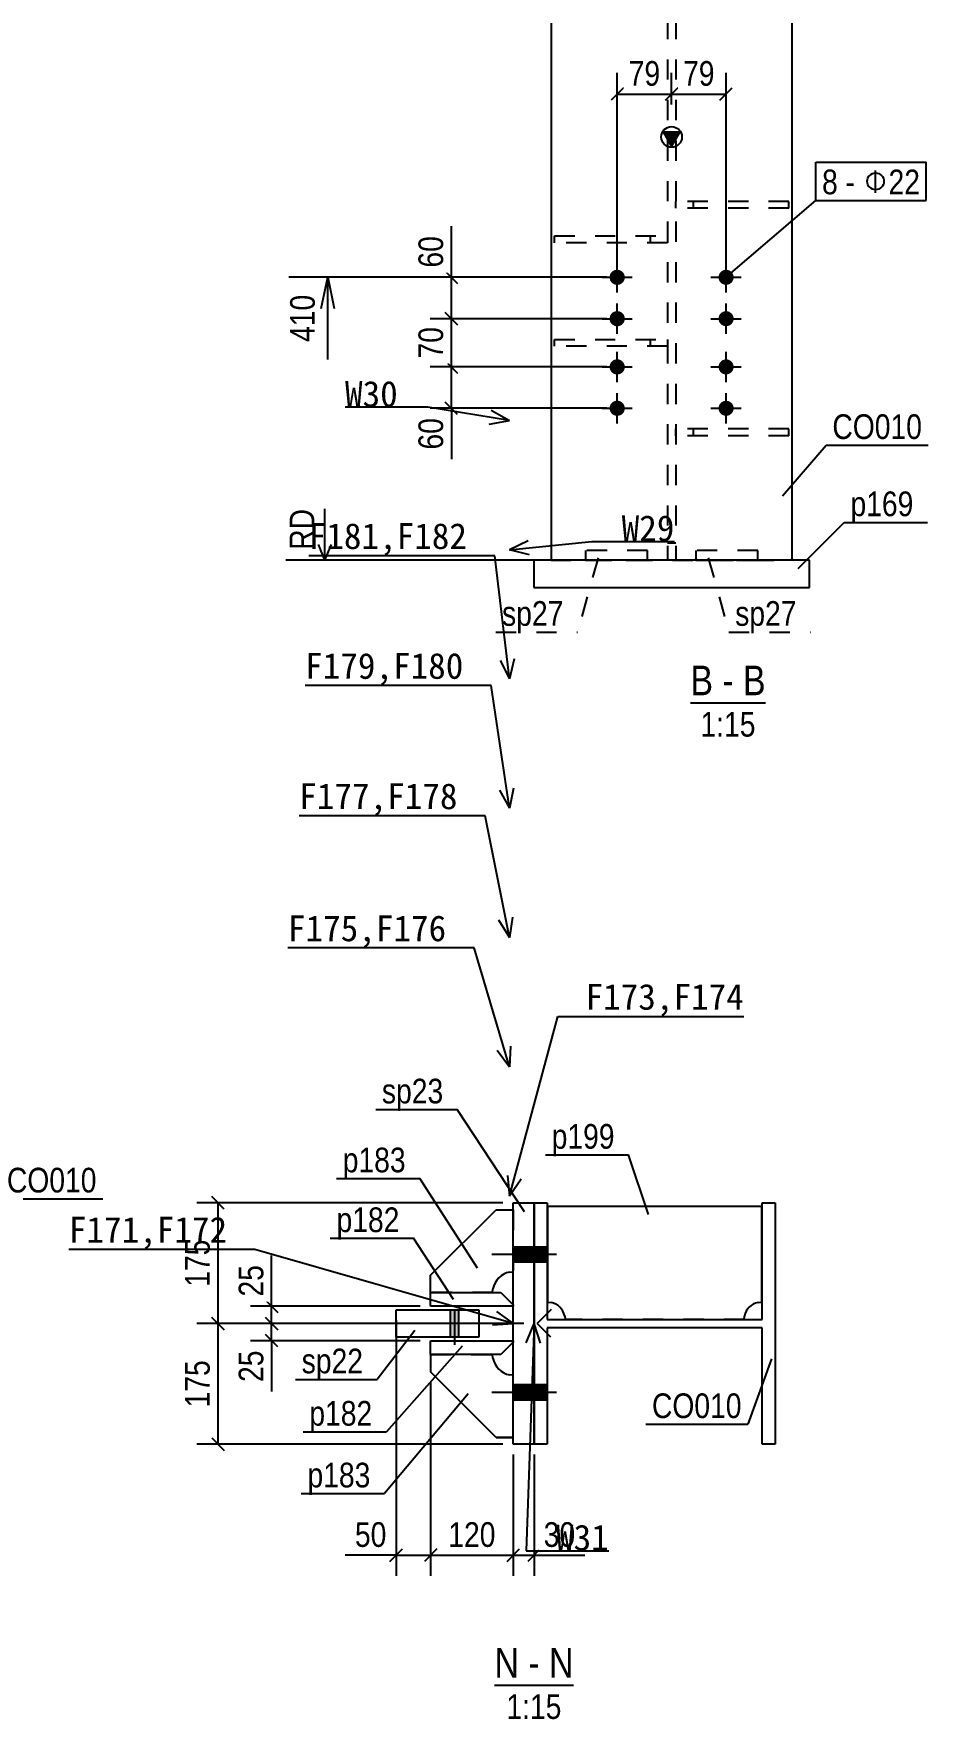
# Model space of a CAD drawing. Header units: millimetres. Extents: x -256 to 585, y -266 to 464.
# Drawn here: x 109 to 195.5, y -110.1 to 52.9 of the extents above; entities that cross this region are included whole.
import ezdxf

# ---------------------------------------------------------------- set-up
doc = ezdxf.new("R2010")
doc.units = ezdxf.units.MM
doc.linetypes.add('DXK_LINE_DOT2', pattern=[3.9198, 1.9599, -1.9599])
doc.layers.add('WELD_LABELS', color=5, linetype='Continuous')
doc.styles.add('Arial Narrow', font='ARIALN.TTF', dxfattribs={"height": 0.2})

# ---------------------------------------------------------------- blocks, each defined once
blk = doc.blocks.new('Unknown-252070812-13 - 5506')
at = {"color": 6, "linetype": 'Continuous'}
blk.add_line((172.51, -11.82), (179.78, -11.82), dxfattribs=at)
at = {"color": 0, "linetype": 'Continuous'}
for points in [[(174.7, -11.07), (174.7, -8.07), (172.51, -8.07), (172.51, -11.07)], [(176.69, -11.07), (176.69, -8.07), (175.6, -8.07), (175.6, -11.07)], [(179.78, -11.07), (179.78, -8.07), (177.59, -8.07), (177.59, -11.07)], [(178.81, -15.07), (178.81, -12.57), (173.48, -12.57), (173.48, -15.07)]]:
    blk.add_wipeout(points, dxfattribs=at)
at = {"color": 6, "linetype": 'Continuous', "style": 'Arial Narrow'}
for s, height, p in [('B', 2.86, (172.51, -11.07)), ('B', 2.86, (177.59, -11.07)), ('-', 2.86, (175.6, -11.07)), ('1:15', 2.386, (173.48, -15.07))]:
    blk.add_text(s, height=height, dxfattribs=at).set_placement(p)
blk = doc.blocks.new('Unknown-252070812-24 - 10436')
at = {"color": 6, "linetype": 'Continuous'}
blk.add_line((153.56, -106.78), (161.2, -106.78), dxfattribs=at)
at = {"color": 0, "linetype": 'Continuous'}
for points in [[(155.93, -106.03), (155.93, -103.03), (153.56, -103.03), (153.56, -106.03)], [(157.93, -106.03), (157.93, -103.03), (156.83, -103.03), (156.83, -106.03)], [(161.2, -106.03), (161.2, -103.03), (158.83, -103.03), (158.83, -106.03)], [(160.04, -110.03), (160.04, -107.53), (154.71, -107.53), (154.71, -110.03)]]:
    blk.add_wipeout(points, dxfattribs=at)
at = {"color": 6, "linetype": 'Continuous', "style": 'Arial Narrow'}
for s, height, p in [('N', 2.86, (153.56, -106.03)), ('N', 2.86, (158.83, -106.03)), ('-', 2.86, (156.83, -106.03)), ('1:15', 2.386, (154.71, -110.03))]:
    blk.add_text(s, height=height, dxfattribs=at).set_placement(p)
blk = doc.blocks.new('Part-252070812-5602 - 5506')
at = {"color": 2, "linetype": 'Continuous'}
for p, q in [((157.36, 2), (157.36, -0.67)), ((184.03, 2), (157.36, 2)), ((184.03, -0.67), (184.03, 2)), ((157.36, -0.67), (184.03, -0.67))]:
    blk.add_line(p, q, dxfattribs=at)
blk = doc.blocks.new('Part-252070812-5712 - 5506')
at = {"color": 7, "linetype": 'DXK_LINE_DOT2'}
for p, q in [((182.03, 14.67), (171.09, 14.67)), ((171.09, 14), (171.09, 14.67)), ((172.76, 14.67), (172.76, 14)), ((182.03, 14), (182.03, 14.67)), ((182.03, 14), (171.09, 14)), ((182.03, 14), (182.03, 14))]:
    blk.add_line(p, q, dxfattribs=at)
blk = doc.blocks.new('Part-252070812-5537 - 5506')
at = {"linetype": 'Continuous'}
blk.add_hatch(color=2, dxfattribs=at).paths.add_polyline_path([(170.69, 42), (169.89, 43.4), (171.49, 43.4)])
at = {"color": 2, "linetype": 'Continuous'}
for p, q in [((159.03, 70), (159.03, 2)), ((182.36, 2), (182.36, 70)), ((170.69, 42), (169.89, 43.4)), ((169.89, 43.4), (171.49, 43.4)), ((171.49, 43.4), (170.69, 42))]:
    blk.add_line(p, q, dxfattribs=at)
at = {"color": 7, "linetype": 'DXK_LINE_DOT2'}
for p, q in [((170.29, 70), (170.29, 2)), ((171.09, 70), (171.09, 2)), ((170.29, 3.67), (171.09, 3.67)), ((159.03, 2), (182.36, 2))]:
    blk.add_line(p, q, dxfattribs=at)
at = {"color": 2, "linetype": 'Continuous'}
blk.add_circle((170.69, 42.9), 1, dxfattribs=at)
blk = doc.blocks.new('Part-252070812-5697 - 5506')
at = {"color": 7, "linetype": 'DXK_LINE_DOT2'}
for p, q in [((159.36, 23.33), (159.36, 23.33)), ((159.36, 22.67), (159.36, 23.33)), ((159.36, 23.33), (170.29, 23.33)), ((168.63, 23.33), (168.63, 22.67)), ((170.29, 23.33), (170.29, 22.67)), ((170.29, 22.67), (159.36, 22.67))]:
    blk.add_line(p, q, dxfattribs=at)
blk = doc.blocks.new('Part-252070812-5687 - 5506')
at = {"color": 7, "linetype": 'DXK_LINE_DOT2'}
for p, q in [((159.36, 33.33), (159.36, 33.33)), ((159.36, 32.67), (159.36, 33.33)), ((159.36, 33.33), (170.29, 33.33)), ((170.29, 32.67), (159.36, 32.67)), ((168.63, 33.33), (168.63, 32.67)), ((170.29, 33.33), (170.29, 32.67))]:
    blk.add_line(p, q, dxfattribs=at)
blk = doc.blocks.new('Part-252070812-5707 - 5506')
at = {"color": 7, "linetype": 'DXK_LINE_DOT2'}
for p, q in [((182.03, 36.67), (171.09, 36.67)), ((171.09, 36), (171.09, 36.67)), ((182.03, 36), (171.09, 36)), ((172.76, 36.67), (172.76, 36)), ((182.03, 36), (182.03, 36.67)), ((182.03, 36), (182.03, 36))]:
    blk.add_line(p, q, dxfattribs=at)
blk = doc.blocks.new('Part-252070812-18304 - 5506')
at = {"color": 7, "linetype": 'DXK_LINE_DOT2'}
for p, q in [((173.03, 2.93), (173.03, 2)), ((179.03, 2.93), (173.03, 2.93)), ((173.03, 2), (179.03, 2)), ((179.03, 2), (179.03, 2.93))]:
    blk.add_line(p, q, dxfattribs=at)
blk = doc.blocks.new('Bolt-252070812-5747 - 5506')
at = {"linetype": 'Continuous'}
for points in [[(164.69, 29.33, -1), (166.16, 29.33, -1)], [(164.69, 25.33, -1), (166.16, 25.33, -1)], [(164.69, 20.67, -1), (166.16, 20.67, -1)], [(164.69, 16.67, -1), (166.16, 16.67, -1)]]:
    blk.add_hatch(color=3, dxfattribs=at).paths.add_polyline_path(points)
at = {"color": 3, "linetype": 'Continuous'}
for p, q in [((163.96, 29.33), (166.89, 29.33)), ((165.43, 27.87), (165.43, 30.8)), ((165.43, 23.87), (165.43, 26.8)), ((163.96, 25.33), (166.89, 25.33)), ((165.43, 19.2), (165.43, 22.13)), ((163.96, 20.67), (166.89, 20.67)), ((165.43, 15.2), (165.43, 18.13)), ((163.96, 16.67), (166.89, 16.67))]:
    blk.add_line(p, q, dxfattribs=at)
blk = doc.blocks.new('Bolt-252070812-5752 - 5506')
at = {"linetype": 'Continuous'}
for points in [[(175.23, 29.33, -1), (176.69, 29.33, -1)], [(175.23, 25.33, -1), (176.69, 25.33, -1)], [(175.23, 20.67, -1), (176.69, 20.67, -1)], [(175.23, 16.67, -1), (176.69, 16.67, -1)]]:
    blk.add_hatch(color=3, dxfattribs=at).paths.add_polyline_path(points)
at = {"color": 3, "linetype": 'Continuous'}
for p, q in [((174.49, 29.33), (177.43, 29.33)), ((175.96, 27.87), (175.96, 30.8)), ((175.96, 23.87), (175.96, 26.8)), ((174.49, 25.33), (177.43, 25.33)), ((175.96, 19.2), (175.96, 22.13)), ((174.49, 20.67), (177.43, 20.67)), ((175.96, 15.2), (175.96, 18.13)), ((174.49, 16.67), (177.43, 16.67))]:
    blk.add_line(p, q, dxfattribs=at)
blk = doc.blocks.new('Part-252070812-18302 - 5506')
at = {"color": 7, "linetype": 'DXK_LINE_DOT2'}
for p, q in [((162.36, 2.93), (162.36, 2)), ((168.36, 2.93), (162.36, 2.93)), ((162.36, 2), (168.36, 2)), ((168.36, 2), (168.36, 2.93))]:
    blk.add_line(p, q, dxfattribs=at)
blk = doc.blocks.new('Bolt-252070812-10628 - 10436')
at = {"linetype": 'Continuous'}
for points in [[(155.38, -64.41), (155.38, -65.87), (157.38, -65.87), (157.38, -64.41)], [(157.38, -64.41), (157.38, -65.87), (158.65, -65.87), (158.65, -64.41)], [(155.38, -77.74), (155.38, -79.21), (157.38, -79.21), (157.38, -77.74)], [(157.38, -77.74), (157.38, -79.21), (158.65, -79.21), (158.65, -77.74)]]:
    blk.add_hatch(color=3, dxfattribs=at).paths.add_polyline_path(points)
at = {"color": 3, "linetype": 'Continuous'}
for p, q in [((159.54, -65.14), (153.31, -65.14)), ((157.38, -64.41), (155.38, -64.41)), ((158.65, -64.41), (157.38, -64.41)), ((157.38, -65.87), (155.38, -65.87)), ((158.65, -65.87), (157.38, -65.87)), ((157.38, -77.74), (155.38, -77.74)), ((158.65, -77.74), (157.38, -77.74)), ((159.54, -78.47), (153.31, -78.47)), ((157.38, -79.21), (155.38, -79.21)), ((158.65, -79.21), (157.38, -79.21))]:
    blk.add_line(p, q, dxfattribs=at)
blk = doc.blocks.new('Part-252070812-10612 - 10436')
at = {"color": 2, "linetype": 'Continuous'}
for p, q in [((147.38, -67.14), (153.71, -60.81)), ((153.71, -60.81), (155.38, -60.81)), ((155.03, -66.84), (155.38, -66.81)), ((147.38, -68.81), (147.38, -67.14)), ((153.38, -68.81), (153.41, -68.46))]:
    blk.add_line(p, q, dxfattribs=at)
at = {"color": 7, "linetype": 'DXK_LINE_DOT2'}
for p, q in [((153.71, -60.81), (155.38, -60.81)), ((155.38, -60.81), (155.38, -66.81)), ((153.38, -68.81), (147.38, -68.81)), ((147.38, -68.81), (153.38, -68.81))]:
    blk.add_line(p, q, dxfattribs=at)
at = {"color": 2, "linetype": 'Continuous'}
blk.add_arc((155.38, -68.81), 2, 100, 170, dxfattribs=at)
blk = doc.blocks.new('Part-252070812-10512 - 10436')
at = {"color": 2, "linetype": 'Continuous'}
for p, q in [((158.71, -69.74), (158.71, -60.47)), ((158.71, -60.47), (179.38, -60.47)), ((179.38, -60.47), (179.38, -69.74)), ((158.71, -69.74), (159.04, -69.77)), ((179.05, -69.77), (179.38, -69.74)), ((160.35, -71.08), (160.38, -71.41)), ((177.71, -71.41), (177.74, -71.08))]:
    blk.add_line(p, q, dxfattribs=at)
at = {"color": 7, "linetype": 'DXK_LINE_DOT2'}
blk.add_line((177.71, -71.41), (160.38, -71.41), dxfattribs=at)
at = {"color": 2, "linetype": 'Continuous'}
for centre, start, end in [((158.71, -71.41), 11.2506, 78.75), ((179.38, -71.41), 101.2501, 168.7506)]:
    blk.add_arc(centre, 1.67, start, end, dxfattribs=at)
blk = doc.blocks.new('Part-252070812-10617 - 10436')
at = {"color": 2, "linetype": 'Continuous'}
for p, q in [((147.38, -74.81), (147.38, -76.47)), ((153.41, -75.15), (153.38, -74.81)), ((153.71, -82.81), (147.38, -76.47)), ((155.38, -76.81), (155.03, -76.78)), ((153.71, -82.81), (155.38, -82.81))]:
    blk.add_line(p, q, dxfattribs=at)
at = {"color": 7, "linetype": 'DXK_LINE_DOT2'}
for p, q in [((147.38, -74.81), (153.38, -74.81)), ((153.38, -74.81), (147.38, -74.81)), ((155.38, -82.81), (155.38, -76.81)), ((155.38, -82.81), (153.71, -82.81))]:
    blk.add_line(p, q, dxfattribs=at)
at = {"color": 2, "linetype": 'Continuous'}
blk.add_arc((155.38, -74.81), 2, 190, 260, dxfattribs=at)
blk = doc.blocks.new('Bolt-252070812-10618 - 10436')
at = {"linetype": 'Continuous'}
blk.add_hatch(color=3, dxfattribs=at).paths.add_polyline_path([(150.11, -70.47), (149.31, -70.47), (149.31, -73.14), (150.11, -73.14)])
at = {"color": 3, "linetype": 'Continuous'}
for p, q in [((149.31, -73.14), (149.31, -70.47)), ((149.71, -73.86), (149.71, -70.47)), ((150.11, -73.14), (150.11, -70.47))]:
    blk.add_line(p, q, dxfattribs=at)
blk = doc.blocks.new('Part-252070812-10648 - 10436')
at = {"color": 2, "linetype": 'Continuous'}
for p, q in [((157.38, -83.47), (157.38, -60.14)), ((157.38, -60.14), (158.65, -60.14)), ((158.65, -60.14), (158.65, -71.41)), ((179.45, -71.41), (179.45, -60.14)), ((179.45, -60.14), (180.71, -60.14)), ((180.71, -60.14), (180.71, -83.47)), ((158.65, -71.41), (179.45, -71.41)), ((179.45, -72.21), (158.65, -72.21)), ((158.65, -72.21), (158.65, -83.47)), ((179.45, -83.47), (179.45, -72.21)), ((158.65, -83.47), (157.38, -83.47)), ((180.71, -83.47), (179.45, -83.47))]:
    blk.add_line(p, q, dxfattribs=at)
blk = doc.blocks.new('Part-252070812-10688 - 10436')
at = {"color": 2, "linetype": 'Continuous'}
for p, q in [((147.38, -74.81), (147.38, -73.47)), ((147.38, -73.47), (155.38, -73.47)), ((154.18, -74.81), (147.38, -74.81)), ((155.38, -73.61), (154.18, -74.81)), ((155.38, -73.47), (155.38, -73.61))]:
    blk.add_line(p, q, dxfattribs=at)
blk = doc.blocks.new('Part-252070812-10693 - 10436')
at = {"color": 2, "linetype": 'Continuous'}
for p, q in [((147.38, -70.14), (147.38, -68.81)), ((147.38, -68.81), (154.18, -68.81)), ((154.18, -68.81), (155.38, -70.01)), ((155.38, -70.01), (155.38, -70.14)), ((155.38, -70.14), (147.38, -70.14))]:
    blk.add_line(p, q, dxfattribs=at)
blk = doc.blocks.new('Part-252070812-10698 - 10436')
at = {"color": 2, "linetype": 'Continuous'}
for p, q in [((144.05, -73.14), (144.05, -70.47)), ((144.05, -70.47), (152.05, -70.47)), ((152.05, -70.47), (152.05, -73.14)), ((152.05, -73.14), (144.05, -73.14))]:
    blk.add_line(p, q, dxfattribs=at)
blk = doc.blocks.new('Part-252070812-10703 - 10436')
at = {"color": 2, "linetype": 'Continuous'}
for p, q in [((155.38, -83.47), (155.38, -60.14)), ((155.38, -60.14), (157.38, -60.14)), ((157.38, -60.14), (157.38, -83.47)), ((157.68, -71.81), (159.08, -70.41)), ((157.68, -71.81), (159.08, -70.41)), ((157.68, -71.81), (158.98, -73.11)), ((157.68, -71.81), (158.98, -73.11)), ((157.38, -83.47), (155.38, -83.47))]:
    blk.add_line(p, q, dxfattribs=at)
blk = doc.blocks.new('StraightDimension-252070812-48450 - 5506')
at = {"color": 7, "linetype": 'Continuous'}
for p, q in [((148.79, 21.27), (149.99, 20.07)), ((164.43, 20.67), (147.34, 20.67)), ((149.39, 16.67), (149.39, 20.67)), ((164.43, 16.67), (147.34, 16.67)), ((149.99, 16.07), (148.79, 17.27))]:
    blk.add_line(p, q, dxfattribs=at)
at = {"color": 0}
blk.add_wipeout([(149.09, 16.23), (145.59, 16.23), (145.59, 12.18), (149.09, 12.18)], dxfattribs=at)
at = {"color": 7, "linetype": 'Continuous'}
blk.add_line((149.39, 16.67), (149.39, 11.74), dxfattribs=at)
blk.add_line((149.39, 16.67), (149.39, 11.74), dxfattribs=at)
at = {"color": 4, "style": 'Arial Narrow'}
blk.add_text('60', height=2.386, rotation=90.0002, dxfattribs=at).set_placement((148.59, 12.68))
blk = doc.blocks.new('StraightDimension-252070812-48542 - 5506')
at = {"color": 7, "linetype": 'Continuous'}
for p, q in [((170.69, 46.03), (170.69, 49.1)), ((175.96, 30.33), (175.96, 49.1)), ((171.29, 47.65), (170.09, 46.45)), ((175.36, 46.45), (176.56, 47.65)), ((170.69, 47.05), (175.96, 47.05))]:
    blk.add_line(p, q, dxfattribs=at)
at = {"color": 0}
blk.add_wipeout([(175.35, 47.35), (175.35, 50.85), (171.3, 50.85), (171.3, 47.35)], dxfattribs=at)
at = {"color": 4, "style": 'Arial Narrow'}
blk.add_text('79', height=2.386, dxfattribs=at).set_placement((171.8, 47.85))
blk = doc.blocks.new('StraightDimension-252070812-48449 - 5506')
at = {"color": 7, "linetype": 'Continuous'}
for p, q in [((164.43, 25.33), (147.34, 25.33)), ((148.79, 25.93), (149.99, 24.73)), ((149.39, 20.67), (149.39, 25.33)), ((149.99, 20.07), (148.79, 21.27)), ((164.43, 20.67), (147.34, 20.67))]:
    blk.add_line(p, q, dxfattribs=at)
at = {"color": 0}
blk.add_wipeout([(149.09, 25.02), (145.59, 25.02), (145.59, 20.98), (149.09, 20.98)], dxfattribs=at)
at = {"color": 4, "style": 'Arial Narrow'}
blk.add_text('70', height=2.386, rotation=90.0002, dxfattribs=at).set_placement((148.59, 21.48))
blk = doc.blocks.new('StraightDimension-252070812-48448 - 5506')
at = {"color": 7, "linetype": 'Continuous'}
for p, q in [((164.43, 29.33), (147.34, 29.33)), ((148.79, 29.93), (149.99, 28.73)), ((149.39, 25.33), (149.39, 29.33)), ((164.43, 25.33), (147.34, 25.33)), ((149.99, 24.73), (148.79, 25.93))]:
    blk.add_line(p, q, dxfattribs=at)
at = {"color": 0}
blk.add_wipeout([(149.09, 33.82), (145.59, 33.82), (145.59, 29.77), (149.09, 29.77)], dxfattribs=at)
at = {"color": 7, "linetype": 'Continuous'}
blk.add_line((149.39, 29.33), (149.39, 34.26), dxfattribs=at)
blk.add_line((149.39, 29.33), (149.39, 34.26), dxfattribs=at)
at = {"color": 4, "style": 'Arial Narrow'}
blk.add_text('60', height=2.386, rotation=90.0002, dxfattribs=at).set_placement((148.59, 30.27))
blk = doc.blocks.new('StraightDimension-252070812-48367 - 5506')
at = {"color": 7, "linetype": 'Continuous'}
for p, q in [((164.43, 29.33), (133.68, 29.33)), ((136.8, 26.33), (137.43, 29.33)), ((137.43, 29.33), (138.05, 26.33)), ((137.43, 21.39), (137.43, 29.33))]:
    blk.add_line(p, q, dxfattribs=at)
at = {"color": 0, "linetype": 'Continuous'}
blk.add_wipeout([(136.63, 7.44), (133.13, 7.44), (133.13, 2.49), (136.63, 2.49)], dxfattribs=at)
at = {"color": 7, "linetype": 'Continuous'}
for p, q in [((137.13, 6.94), (137.13, 2)), ((136.5, 3.5), (137.13, 2)), ((137.75, 3.5), (137.13, 2)), ((158.03, 2), (133.38, 2))]:
    blk.add_line(p, q, dxfattribs=at)
at = {"color": 4, "linetype": 'Continuous', "style": 'Arial Narrow'}
blk.add_text('RD', height=2.386, rotation=90.0002, dxfattribs=at).set_placement((136.13, 2.99))
at = {"color": 0}
blk.add_wipeout([(136.68, 28.15), (133.18, 28.15), (133.18, 22.58), (136.68, 22.58)], dxfattribs=at)
at = {"color": 4, "style": 'Arial Narrow'}
blk.add_text('410', height=2.386, rotation=90.0002, dxfattribs=at).set_placement((136.18, 23.08))
blk = doc.blocks.new('StraightDimension-252070812-48543 - 5506')
at = {"color": 7, "linetype": 'Continuous'}
for p, q in [((165.43, 30.33), (165.43, 49.1)), ((170.69, 46.03), (170.69, 49.1)), ((166.03, 47.65), (164.83, 46.45)), ((170.09, 46.45), (171.29, 47.65)), ((165.43, 47.05), (170.69, 47.05))]:
    blk.add_line(p, q, dxfattribs=at)
at = {"color": 0}
blk.add_wipeout([(170.08, 47.35), (170.08, 50.85), (166.04, 50.85), (166.04, 47.35)], dxfattribs=at)
at = {"color": 4, "style": 'Arial Narrow'}
blk.add_text('79', height=2.386, dxfattribs=at).set_placement((166.54, 47.85))
blk = doc.blocks.new('StraightDimension-252070812-49974 - 10436')
at = {"color": 7, "linetype": 'Continuous'}
for p, q in [((154.38, -60.14), (124.77, -60.14)), ((127.42, -60.74), (126.22, -59.54)), ((126.82, -71.81), (126.82, -60.14)), ((126.22, -71.21), (127.42, -72.41)), ((143.05, -71.81), (124.77, -71.81))]:
    blk.add_line(p, q, dxfattribs=at)
at = {"color": 0}
blk.add_wipeout([(126.52, -63.19), (123.02, -63.19), (123.02, -68.76), (126.52, -68.76)], dxfattribs=at)
at = {"color": 4, "style": 'Arial Narrow'}
blk.add_text('175', height=2.386, rotation=90.0002, dxfattribs=at).set_placement((126.02, -68.26))
blk = doc.blocks.new('StraightDimension-252070812-49917 - 10436')
at = {"color": 7, "linetype": 'Continuous'}
for p, q in [((147.38, -77.47), (147.38, -96.2)), ((155.38, -84.47), (155.38, -96.2)), ((147.98, -93.6), (146.78, -94.8)), ((147.38, -94.2), (155.38, -94.2)), ((154.78, -94.8), (155.98, -93.6))]:
    blk.add_line(p, q, dxfattribs=at)
at = {"color": 0}
blk.add_wipeout([(154.16, -93.9), (154.16, -90.4), (148.59, -90.4), (148.59, -93.9)], dxfattribs=at)
at = {"color": 4, "style": 'Arial Narrow'}
blk.add_text('120', height=2.386, dxfattribs=at).set_placement((149.09, -93.4))
blk = doc.blocks.new('StraightDimension-252070812-49916 - 10436')
at = {"color": 7, "linetype": 'Continuous'}
for p, q in [((155.38, -84.47), (155.38, -96.2)), ((157.38, -84.47), (157.38, -96.2)), ((154.78, -94.8), (155.98, -93.6)), ((155.38, -94.2), (157.38, -94.2)), ((157.98, -93.6), (156.78, -94.8))]:
    blk.add_line(p, q, dxfattribs=at)
at = {"color": 0}
blk.add_wipeout([(161.86, -93.9), (161.86, -90.4), (157.82, -90.4), (157.82, -93.9)], dxfattribs=at)
at = {"color": 7, "linetype": 'Continuous'}
blk.add_line((157.38, -94.2), (162.3, -94.2), dxfattribs=at)
blk.add_line((157.38, -94.2), (162.3, -94.2), dxfattribs=at)
at = {"color": 4, "style": 'Arial Narrow'}
blk.add_text('30', height=2.386, dxfattribs=at).set_placement((158.32, -93.4))
blk = doc.blocks.new('StraightDimension-252070812-49918 - 10436')
at = {"color": 7, "linetype": 'Continuous'}
for p, q in [((144.05, -71.47), (144.05, -96.2)), ((147.38, -77.47), (147.38, -96.2)), ((143.45, -94.8), (144.65, -93.6)), ((144.05, -94.2), (147.38, -94.2)), ((147.98, -93.6), (146.78, -94.8))]:
    blk.add_line(p, q, dxfattribs=at)
at = {"color": 0}
blk.add_wipeout([(143.61, -93.9), (143.61, -90.4), (139.56, -90.4), (139.56, -93.9)], dxfattribs=at)
at = {"color": 7, "linetype": 'Continuous'}
blk.add_line((144.05, -94.2), (139.12, -94.2), dxfattribs=at)
blk.add_line((144.05, -94.2), (139.12, -94.2), dxfattribs=at)
at = {"color": 4, "style": 'Arial Narrow'}
blk.add_text('50', height=2.386, dxfattribs=at).set_placement((140.06, -93.4))
blk = doc.blocks.new('StraightDimension-252070812-49975 - 10436')
at = {"color": 7, "linetype": 'Continuous'}
for p, q in [((127.42, -72.41), (126.22, -71.21)), ((143.05, -71.81), (124.77, -71.81)), ((126.82, -83.47), (126.82, -71.81)), ((126.22, -82.87), (127.42, -84.07)), ((154.38, -83.47), (124.77, -83.47))]:
    blk.add_line(p, q, dxfattribs=at)
at = {"color": 0}
blk.add_wipeout([(126.52, -74.85), (123.02, -74.85), (123.02, -80.42), (126.52, -80.42)], dxfattribs=at)
at = {"color": 4, "style": 'Arial Narrow'}
blk.add_text('175', height=2.386, rotation=90.0002, dxfattribs=at).set_placement((126.02, -79.92))
blk = doc.blocks.new('StraightDimension-252070812-50048 - 10436')
at = {"color": 7, "linetype": 'Continuous'}
for p, q in [((131.4, -69.54), (132.6, -70.74)), ((146.38, -70.14), (129.95, -70.14)), ((132.6, -72.41), (131.4, -71.21)), ((132, -71.81), (132, -70.14)), ((156.38, -71.81), (129.95, -71.81))]:
    blk.add_line(p, q, dxfattribs=at)
at = {"color": 0}
blk.add_wipeout([(131.7, -65.65), (128.2, -65.65), (128.2, -69.7), (131.7, -69.7)], dxfattribs=at)
at = {"color": 7, "linetype": 'Continuous'}
blk.add_line((132, -70.14), (132, -65.22), dxfattribs=at)
blk.add_line((132, -70.14), (132, -65.22), dxfattribs=at)
at = {"color": 4, "style": 'Arial Narrow'}
blk.add_text('25', height=2.386, rotation=90.0002, dxfattribs=at).set_placement((131.2, -69.2))
blk = doc.blocks.new('StraightDimension-252070812-50049 - 10436')
at = {"color": 7, "linetype": 'Continuous'}
for p, q in [((131.4, -71.21), (132.6, -72.41)), ((156.38, -71.81), (129.95, -71.81)), ((132.6, -74.07), (131.4, -72.87)), ((132, -73.47), (132, -71.81)), ((146.38, -73.47), (129.95, -73.47))]:
    blk.add_line(p, q, dxfattribs=at)
at = {"color": 0}
blk.add_wipeout([(131.7, -73.91), (128.2, -73.91), (128.2, -77.96), (131.7, -77.96)], dxfattribs=at)
at = {"color": 7, "linetype": 'Continuous'}
blk.add_line((132, -73.47), (132, -78.39), dxfattribs=at)
blk.add_line((132, -73.47), (132, -78.39), dxfattribs=at)
at = {"color": 4, "style": 'Arial Narrow'}
blk.add_text('25', height=2.386, rotation=90.0002, dxfattribs=at).set_placement((131.2, -77.46))
blk = doc.blocks.new('Mark-252070812-18979 - 5506')
at = {"color": 7, "linetype": 'DXK_LINE_DOT2'}
blk.add_line((163.58, 2.21), (161.58, -4.96), dxfattribs=at)
at = {"color": 0}
blk.add_wipeout([(160.23, -4.36), (160.23, -1.86), (154.29, -1.86), (154.29, -4.36)], dxfattribs=at)
blk.add_wipeout([(160.23, -4.36), (160.23, -1.86), (154.29, -1.86), (154.29, -4.36)], dxfattribs=at)
at = {"color": 7, "linetype": 'DXK_LINE_DOT2'}
blk.add_line((153.69, -4.96), (161.58, -4.96), dxfattribs=at)
at = {"color": 3, "style": 'Arial Narrow'}
blk.add_text('sp27', height=2.386, dxfattribs=at).set_placement((154.29, -4.36))
blk = doc.blocks.new('Mark-252070812-5533 - 5506')
at = {"color": 0}
blk.add_wipeout([(194.92, 13.7), (194.92, 16.2), (186.24, 16.2), (186.24, 13.7)], dxfattribs=at)
blk.add_wipeout([(194.92, 13.7), (194.92, 16.2), (186.24, 16.2), (186.24, 13.7)], dxfattribs=at)
at = {"color": 7, "linetype": 'Continuous'}
for p, q in [((181.42, 8.22), (185.64, 13.1)), ((185.64, 13.1), (195.52, 13.1))]:
    blk.add_line(p, q, dxfattribs=at)
at = {"color": 3, "style": 'Arial Narrow'}
blk.add_text('CO010', height=2.386, dxfattribs=at).set_placement((186.24, 13.7))
blk = doc.blocks.new('Mark-252070812-5598 - 5506')
at = {"color": 0}
blk.add_wipeout([(194.08, 6.24), (194.08, 8.74), (187.99, 8.74), (187.99, 6.24)], dxfattribs=at)
blk.add_wipeout([(194.08, 6.24), (194.08, 8.74), (187.99, 8.74), (187.99, 6.24)], dxfattribs=at)
at = {"color": 7, "linetype": 'Continuous'}
for p, q in [((182.94, 1.18), (187.39, 5.64)), ((187.39, 5.64), (195.43, 5.64))]:
    blk.add_line(p, q, dxfattribs=at)
at = {"color": 3, "style": 'Arial Narrow'}
blk.add_text('p169', height=2.386, dxfattribs=at).set_placement((187.99, 6.24))
blk = doc.blocks.new('Mark-252070812-18982 - 5506')
at = {"color": 0}
blk.add_wipeout([(182.78, -4.36), (182.78, -1.86), (176.84, -1.86), (176.84, -4.36)], dxfattribs=at)
blk.add_wipeout([(182.78, -4.36), (182.78, -1.86), (176.84, -1.86), (176.84, -4.36)], dxfattribs=at)
at = {"color": 7, "linetype": 'DXK_LINE_DOT2'}
for p, q in [((174.24, 2.21), (176.24, -4.96)), ((176.24, -4.96), (184.13, -4.96))]:
    blk.add_line(p, q, dxfattribs=at)
at = {"color": 3, "style": 'Arial Narrow'}
blk.add_text('sp27', height=2.386, dxfattribs=at).set_placement((176.84, -4.36))
blk = doc.blocks.new('MarkSet-252070812-51120 - 5506')
at = {"color": 0}
blk.add_wipeout([(186.76, 37.36), (186.76, 39.86), (185.24, 39.86), (185.24, 37.36)], dxfattribs=at)
blk.add_wipeout([(186.76, 37.36), (186.76, 39.86), (185.24, 39.86), (185.24, 37.36)], dxfattribs=at)
at = {"color": 7, "linetype": 'Continuous'}
for p, q in [((184.64, 36.76), (184.64, 40.46)), ((175.96, 29.33), (184.64, 36.76))]:
    blk.add_line(p, q, dxfattribs=at)
at = {"color": 3, "style": 'Arial Narrow'}
blk.add_text('8', height=2.39, dxfattribs=at).set_placement((185.24, 37.36))
at = {"color": 0}
blk.add_wipeout([(188.42, 37.36), (188.42, 39.86), (187.51, 39.86), (187.51, 37.36)], dxfattribs=at)
blk.add_wipeout([(188.42, 37.36), (188.42, 39.86), (187.51, 39.86), (187.51, 37.36)], dxfattribs=at)
at = {"color": 3, "style": 'Arial Narrow'}
blk.add_text('-', height=2.39, dxfattribs=at).set_placement((187.51, 37.36))
at = {"color": 0}
blk.add_wipeout([(191.67, 37.36), (191.67, 39.86), (189.17, 39.86), (189.17, 37.36)], dxfattribs=at)
at = {"color": 3, "linetype": 'Continuous'}
blk.add_line((190.42, 37.49), (190.42, 39.67), dxfattribs=at)
at = {"color": 0}
blk.add_wipeout([(194.72, 37.36), (194.72, 39.86), (191.67, 39.86), (191.67, 37.36)], dxfattribs=at)
blk.add_wipeout([(194.72, 37.36), (194.72, 39.86), (191.67, 39.86), (191.67, 37.36)], dxfattribs=at)
at = {"color": 7, "linetype": 'Continuous'}
for p, q in [((184.64, 40.46), (195.32, 40.46)), ((195.32, 36.76), (195.32, 40.46)), ((184.64, 36.76), (195.32, 36.76))]:
    blk.add_line(p, q, dxfattribs=at)
at = {"color": 3, "linetype": 'Continuous'}
blk.add_circle((190.42, 38.61), 0.812, dxfattribs=at)
at = {"color": 3, "style": 'Arial Narrow'}
blk.add_text('22', height=2.386, dxfattribs=at).set_placement((191.67, 37.36))
blk = doc.blocks.new('Mark-252070812-49867 - 9869')
at = {"color": 0}
blk.add_wipeout([(115.08, -59.14), (115.08, -56.64), (106.4, -56.64), (106.4, -59.14)], dxfattribs=at)
blk.add_wipeout([(115.08, -59.14), (115.08, -56.64), (106.4, -56.64), (106.4, -59.14)], dxfattribs=at)
at = {"color": 7, "linetype": 'Continuous'}
for p, q in [((102.18, -65.79), (105.8, -59.74)), ((105.8, -59.74), (115.68, -59.74))]:
    blk.add_line(p, q, dxfattribs=at)
at = {"color": 3, "style": 'Arial Narrow'}
blk.add_text('CO010', height=2.386, dxfattribs=at).set_placement((106.4, -59.14))
blk = doc.blocks.new('Mark-252070812-10508 - 10436')
at = {"color": 7, "linetype": 'Continuous'}
blk.add_line((168.45, -61.26), (166.53, -55.51), dxfattribs=at)
at = {"color": 0}
blk.add_wipeout([(165.18, -54.91), (165.18, -52.41), (159.09, -52.41), (159.09, -54.91)], dxfattribs=at)
blk.add_wipeout([(165.18, -54.91), (165.18, -52.41), (159.09, -52.41), (159.09, -54.91)], dxfattribs=at)
at = {"color": 7, "linetype": 'Continuous'}
blk.add_line((158.49, -55.51), (166.53, -55.51), dxfattribs=at)
at = {"color": 3, "style": 'Arial Narrow'}
blk.add_text('p199', height=2.386, dxfattribs=at).set_placement((159.09, -54.91))
blk = doc.blocks.new('Mark-252070812-10608 - 10436')
at = {"color": 7, "linetype": 'Continuous'}
blk.add_line((151.93, -66.47), (146.33, -57.79), dxfattribs=at)
at = {"color": 0}
blk.add_wipeout([(144.98, -57.19), (144.98, -54.69), (138.88, -54.69), (138.88, -57.19)], dxfattribs=at)
blk.add_wipeout([(144.98, -57.19), (144.98, -54.69), (138.88, -54.69), (138.88, -57.19)], dxfattribs=at)
at = {"color": 7, "linetype": 'Continuous'}
blk.add_line((138.28, -57.79), (146.33, -57.79), dxfattribs=at)
at = {"color": 3, "style": 'Arial Narrow'}
blk.add_text('p183', height=2.386, dxfattribs=at).set_placement((138.88, -57.19))
blk = doc.blocks.new('Mark-252070812-10613 - 10436')
at = {"color": 7, "linetype": 'Continuous'}
blk.add_line((151, -78.61), (142.91, -88.25), dxfattribs=at)
at = {"color": 0}
blk.add_wipeout([(141.56, -87.65), (141.56, -85.15), (135.47, -85.15), (135.47, -87.65)], dxfattribs=at)
blk.add_wipeout([(141.56, -87.65), (141.56, -85.15), (135.47, -85.15), (135.47, -87.65)], dxfattribs=at)
at = {"color": 7, "linetype": 'Continuous'}
blk.add_line((134.87, -88.25), (142.91, -88.25), dxfattribs=at)
at = {"color": 3, "style": 'Arial Narrow'}
blk.add_text('p183', height=2.386, dxfattribs=at).set_placement((135.47, -87.65))
blk = doc.blocks.new('Mark-252070812-10644 - 10436')
at = {"color": 0}
blk.add_wipeout([(177.47, -80.95), (177.47, -78.45), (168.79, -78.45), (168.79, -80.95)], dxfattribs=at)
blk.add_wipeout([(177.47, -80.95), (177.47, -78.45), (168.79, -78.45), (168.79, -80.95)], dxfattribs=at)
at = {"color": 7, "linetype": 'Continuous'}
for p in [(180.36, -75.23), (168.19, -81.55)]:
    blk.add_line(p, (178.07, -81.55), dxfattribs=at)
at = {"color": 3, "style": 'Arial Narrow'}
blk.add_text('CO010', height=2.386, dxfattribs=at).set_placement((168.79, -80.95))
blk = doc.blocks.new('Mark-252070812-10684 - 10436')
at = {"color": 7, "linetype": 'Continuous'}
blk.add_line((150.43, -74.01), (143.1, -82.28), dxfattribs=at)
at = {"color": 0}
blk.add_wipeout([(141.75, -81.68), (141.75, -79.18), (135.65, -79.18), (135.65, -81.68)], dxfattribs=at)
blk.add_wipeout([(141.75, -81.68), (141.75, -79.18), (135.65, -79.18), (135.65, -81.68)], dxfattribs=at)
at = {"color": 7, "linetype": 'Continuous'}
blk.add_line((135.05, -82.28), (143.1, -82.28), dxfattribs=at)
at = {"color": 3, "style": 'Arial Narrow'}
blk.add_text('p182', height=2.386, dxfattribs=at).set_placement((135.65, -81.68))
blk = doc.blocks.new('Mark-252070812-10689 - 10436')
at = {"color": 7, "linetype": 'Continuous'}
blk.add_line((149.58, -69.47), (145.72, -63.57), dxfattribs=at)
at = {"color": 0}
blk.add_wipeout([(144.37, -62.97), (144.37, -60.47), (138.28, -60.47), (138.28, -62.97)], dxfattribs=at)
blk.add_wipeout([(144.37, -62.97), (144.37, -60.47), (138.28, -60.47), (138.28, -62.97)], dxfattribs=at)
at = {"color": 7, "linetype": 'Continuous'}
blk.add_line((137.68, -63.57), (145.72, -63.57), dxfattribs=at)
at = {"color": 3, "style": 'Arial Narrow'}
blk.add_text('p182', height=2.386, dxfattribs=at).set_placement((138.28, -62.97))
blk = doc.blocks.new('Mark-252070812-10694 - 10436')
at = {"color": 7, "linetype": 'Continuous'}
blk.add_line((145.84, -72.48), (142.2, -77.22), dxfattribs=at)
at = {"color": 0}
blk.add_wipeout([(140.85, -76.62), (140.85, -74.12), (134.91, -74.12), (134.91, -76.62)], dxfattribs=at)
blk.add_wipeout([(140.85, -76.62), (140.85, -74.12), (134.91, -74.12), (134.91, -76.62)], dxfattribs=at)
at = {"color": 7, "linetype": 'Continuous'}
blk.add_line((134.31, -77.22), (142.2, -77.22), dxfattribs=at)
at = {"color": 3, "style": 'Arial Narrow'}
blk.add_text('sp22', height=2.386, dxfattribs=at).set_placement((134.91, -76.62))
blk = doc.blocks.new('Mark-252070812-10699 - 10436')
at = {"color": 7, "linetype": 'Continuous'}
blk.add_line((156.45, -61.01), (149.96, -51.13), dxfattribs=at)
at = {"color": 0}
blk.add_wipeout([(148.61, -50.53), (148.61, -48.03), (142.67, -48.03), (142.67, -50.53)], dxfattribs=at)
blk.add_wipeout([(148.61, -50.53), (148.61, -48.03), (142.67, -48.03), (142.67, -50.53)], dxfattribs=at)
at = {"color": 7, "linetype": 'Continuous'}
blk.add_line((142.07, -51.13), (149.96, -51.13), dxfattribs=at)
at = {"color": 3, "style": 'Arial Narrow'}
blk.add_text('sp23', height=2.386, dxfattribs=at).set_placement((142.67, -50.53))

msp = doc.modelspace()

# ---------------------------------------------------------------- linework, layer by layer
at = {"layer": 'WELD_LABELS', "color": 5}
for p, q in [((154.1, -7.71), (155, -9.5)), ((155.46, -7.55), (155, -9.5)), ((153.24, -10.13), (135.24, -10.13)), ((155, -22), (153.24, -10.13)), ((154.05, -20.24), (155, -22)), ((155.4, -20.04), (155, -22)), ((152.67, -22.73), (134.67, -22.73)), ((155, -34.5), (152.67, -22.73)), ((155.31, -32.52), (155, -34.5)), ((153.96, -32.79), (155, -34.5)), ((151.58, -35.5), (133.58, -35.5)), ((155, -47), (151.58, -35.5)), ((159.67, -42.12), (177.67, -42.12)), ((153.81, -45.39), (155, -47)), ((155.12, -45), (155, -47)), ((158, -73.71), (157.38, -71.81))]:
    msp.add_line(p, q, dxfattribs=at)

# ---------------------------------------------------------------- block references
for name in ['Part-252070812-5537 - 5506', 'Part-252070812-5707 - 5506', 'Part-252070812-5687 - 5506', 'Bolt-252070812-5747 - 5506', 'Bolt-252070812-5752 - 5506', 'Part-252070812-5697 - 5506', 'Part-252070812-5712 - 5506', 'Part-252070812-5602 - 5506', 'Part-252070812-18302 - 5506', 'Part-252070812-18304 - 5506', 'Unknown-252070812-13 - 5506', 'Mark-252070812-49867 - 9869', 'Part-252070812-10703 - 10436', 'Part-252070812-10648 - 10436', 'Part-252070812-10612 - 10436', 'Part-252070812-10512 - 10436', 'Bolt-252070812-10628 - 10436', 'Part-252070812-10693 - 10436', 'Part-252070812-10698 - 10436', 'Bolt-252070812-10618 - 10436', 'Part-252070812-10688 - 10436', 'Part-252070812-10617 - 10436', 'Unknown-252070812-24 - 10436']:
    msp.add_blockref(name, (0, 0))

# ---------------------------------------------------------------- texts
at = {"layer": 'WELD_LABELS', "color": 5, "char_height": 2.5}
for s, insert, attachment_point in [('W29', (170.96, 3.79), 9), ('F179,F180', (135.24, -10.13), 7), ('F177,F178', (134.67, -22.73), 7), ('F175,F176', (133.58, -35.5), 7), ('F173,F174', (177.67, -42.12), 9)]:
    msp.add_mtext(s, dxfattribs=dict(at, insert=insert, attachment_point=attachment_point))

# ---------------------------------------------------------------- next in the draw order: block references
for name in ['StraightDimension-252070812-48542 - 5506', 'StraightDimension-252070812-48450 - 5506', 'Mark-252070812-5533 - 5506', 'Mark-252070812-10508 - 10436', 'StraightDimension-252070812-49974 - 10436', 'Mark-252070812-10644 - 10436', 'StraightDimension-252070812-49917 - 10436']:
    msp.add_blockref(name, (0, 0))

# ---------------------------------------------------------------- next in the draw order: block references
for name in ['MarkSet-252070812-51120 - 5506', 'StraightDimension-252070812-48449 - 5506', 'Mark-252070812-5598 - 5506', 'StraightDimension-252070812-49918 - 10436', 'StraightDimension-252070812-49916 - 10436']:
    msp.add_blockref(name, (0, 0))

# ---------------------------------------------------------------- next in the draw order: linework, layer by layer
at = {"layer": 'WELD_LABELS', "color": 5}
msp.add_line((156.61, -93.79), (164.61, -93.79), dxfattribs=at)

# ---------------------------------------------------------------- next in the draw order: block references
for name in ['StraightDimension-252070812-48448 - 5506', 'Mark-252070812-18982 - 5506', 'StraightDimension-252070812-49975 - 10436']:
    msp.add_blockref(name, (0, 0))

# ---------------------------------------------------------------- next in the draw order: texts
at = {"layer": 'WELD_LABELS', "color": 5, "insert": (164.61, -93.79), "char_height": 2.5, "attachment_point": 9}
msp.add_mtext('W31', dxfattribs=at)

# ---------------------------------------------------------------- next in the draw order: block references
for name in ['StraightDimension-252070812-48543 - 5506', 'StraightDimension-252070812-48367 - 5506', 'StraightDimension-252070812-50048 - 10436']:
    msp.add_blockref(name, (0, 0))

# ---------------------------------------------------------------- next in the draw order: linework, layer by layer
at = {"layer": 'WELD_LABELS', "color": 5}
for p, q in [((147.1, 16.77), (139.1, 16.77)), ((155, 15.5), (147.1, 16.77)), ((153.25, 16.48), (155, 15.5)), ((153.04, 15.12), (155, 15.5)), ((162.96, 3.79), (170.96, 3.79)), ((130.39, -64.64), (112.39, -64.64))]:
    msp.add_line(p, q, dxfattribs=at)

# ---------------------------------------------------------------- next in the draw order: block references
for name in ['Mark-252070812-18979 - 5506', 'Mark-252070812-10608 - 10436', 'StraightDimension-252070812-50049 - 10436']:
    msp.add_blockref(name, (0, 0))

# ---------------------------------------------------------------- next in the draw order: texts
at = {"layer": 'WELD_LABELS', "color": 5, "char_height": 2.5, "attachment_point": 7}
for s, insert in [('W30', (139.1, 16.77)), ('F181,F182', (135.59, 2.42)), ('F171,F172', (112.39, -64.64))]:
    msp.add_mtext(s, dxfattribs=dict(at, insert=insert))

# ---------------------------------------------------------------- next in the draw order: linework, layer by layer
at = {"layer": 'WELD_LABELS', "color": 5}
for p, q in [((156.8, 3.87), (155, 3)), ((155, 3), (162.96, 3.79)), ((153.59, 2.42), (135.59, 2.42)), ((155, -9.5), (153.59, 2.42)), ((156.94, 2.5), (155, 3)), ((153.76, -70.63), (155.38, -71.81)), ((153.38, -71.95), (155.38, -71.81)), ((157.38, -71.81), (156.61, -93.79)), ((156.63, -73.66), (157.38, -71.81))]:
    msp.add_line(p, q, dxfattribs=at)

# ---------------------------------------------------------------- next in the draw order: block references
for name in ['Mark-252070812-10689 - 10436', 'Mark-252070812-10613 - 10436']:
    msp.add_blockref(name, (0, 0))

# ---------------------------------------------------------------- next in the draw order: block references
for name in ['Mark-252070812-10699 - 10436', 'Mark-252070812-10684 - 10436']:
    msp.add_blockref(name, (0, 0))

# ---------------------------------------------------------------- next in the draw order: linework, layer by layer
for p, q in [((155, -59.5), (159.67, -42.12)), ((154.83, -57.51), (155, -59.5)), ((156.15, -57.86), (155, -59.5))]:
    msp.add_line(p, q, dxfattribs=at)

# ---------------------------------------------------------------- next in the draw order: block references
msp.add_blockref('Mark-252070812-10694 - 10436', (0, 0))

# ---------------------------------------------------------------- next in the draw order: linework, layer by layer
msp.add_line((155.38, -71.81), (130.39, -64.64), dxfattribs=at)

doc.saveas('drawing.dxf')
